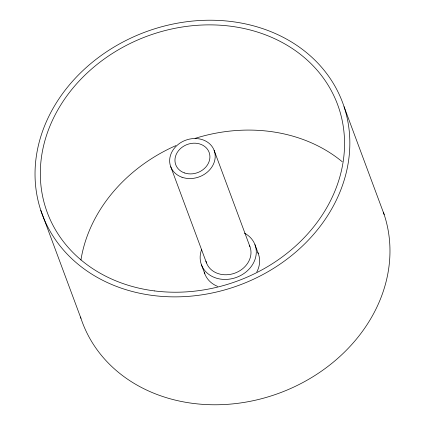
<?xml version="1.0" encoding="UTF-8"?>
<svg xmlns="http://www.w3.org/2000/svg" width="425" height="425" viewBox="0 0 425 425"><rect width="100%" height="100%" fill="white"/><g stroke="black" fill="none" stroke-linecap="round" stroke-linejoin="round"><path stroke-width="0.64" d="M344.064 106.718A160.262 135.017 -20.4 0 1 153.239 295.529A160.262 135.017 -20.4 0 1 80.001 73.392A160.262 135.017 -20.4 0 1 344.064 106.718L384.195 214.625M254.947 244.641L258.294 253.635M214.126 150.333L249.911 246.553M170.744 166.759L206.523 262.974M201.487 264.887L204.829 273.875M40.805 210.375L80.936 318.283M383.35 212.171A160.262 135.017 -20.4 0 1 275.575 394.453A160.262 135.017 -20.4 0 1 80.537 317.05M244.476 233.176A28.581 24.082 -20.4 0 1 252.546 264.605A28.581 24.082 -20.4 0 1 216.585 278.221A28.581 24.082 -20.4 0 1 201.673 249.385M257.81 252.477A28.581 24.082 -20.4 0 1 256.827 271.963M217.563 286.381A28.581 24.082 -20.4 0 1 204.239 272.085M249.411 245.379A23.194 19.539 -20.4 0 1 234.823 273.153A23.194 19.539 -20.4 0 1 205.95 261.152M80.936 259.994A154.875 130.475 -20.4 0 1 175.87 145.61M195.086 138.38A154.875 130.475 -20.4 0 1 342.21 161.718M154.557 290.923A154.875 130.475 -20.4 0 0 338.964 108.46A154.875 130.475 -20.4 0 0 83.783 76.256A154.875 130.475 -20.4 0 0 154.557 290.923M184.439 172.917A17.808 15.002 -20.4 0 0 209.902 156.087A17.808 15.002 -20.4 0 0 182.962 146.641A17.808 15.002 -20.4 0 0 184.439 172.917M182.022 177.262A23.194 19.539 -20.4 0 0 215.188 155.337A23.194 19.539 -20.4 0 0 180.094 143.034A23.194 19.539 -20.4 0 0 182.022 177.262"/></g></svg>
